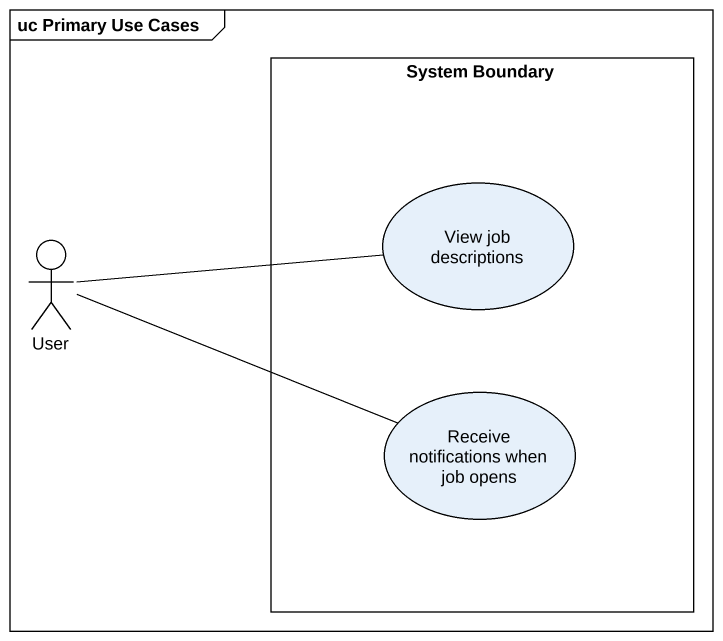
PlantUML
@startuml
mainframe uc Primary Use Cases
rectangle "System Boundary" as System_Boundary {
  usecase "View job descriptions" as View_job_descriptions
  usecase "Receive notifications when job opens" as Receive_notifications_when
}
actor User
User -right- View_job_descriptions
User -right- Receive_notifications_when
@enduml
